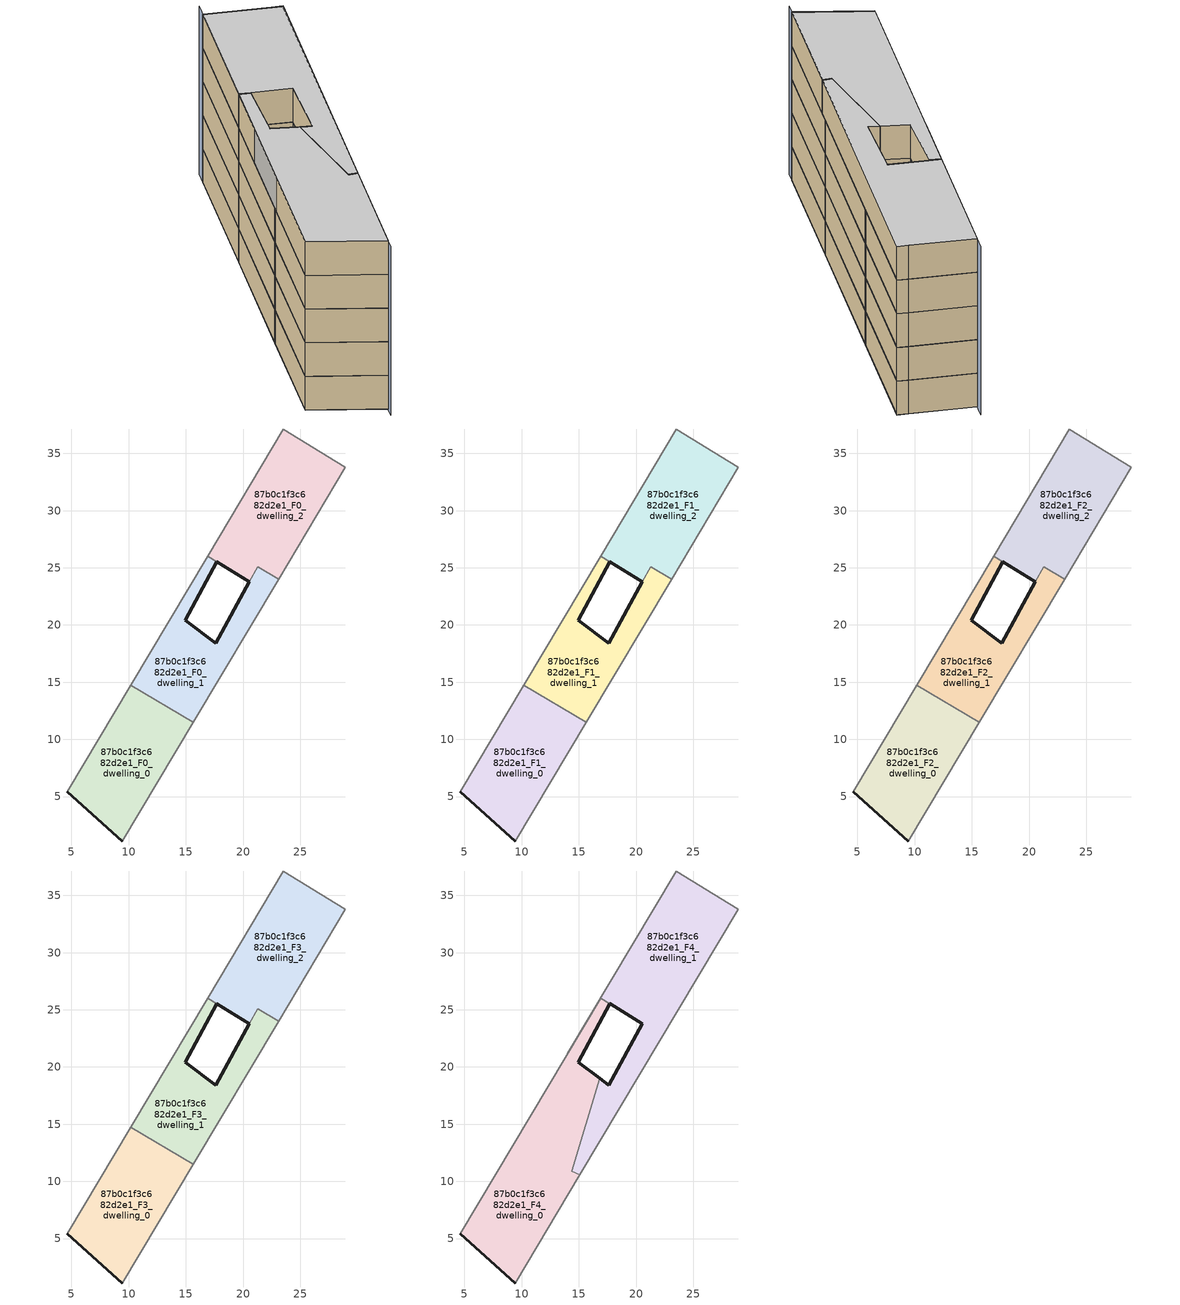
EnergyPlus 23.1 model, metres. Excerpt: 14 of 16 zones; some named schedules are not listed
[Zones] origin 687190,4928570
87b0c1f3c682d2e1_F0_dwelling_0
 floor ground (EU_floor_Construction): 9.44,1.12 15.63,11.49 10.18,14.75 4.62,5.42 z0
 wall outside (EU_wall_Construction): 9.44,1.12 4.62,5.42 z0:3
 wall adiabatic (EU_wall_Construction): 4.62,5.42 10.18,14.75 / 15.63,11.49 9.44,1.12 z0:3
 wall to 87b0c1f3c682d2e1_F0_dwelling_1 (EU_wall_Construction): 10.18,14.75 15.63,11.49 z0:3
87b0c1f3c682d2e1_F0_dwelling_1
 floor ground (EU_floor_Construction): 15.63,11.49 23.1,24.01 21.29,25.09 20.56,23.77 17.6,18.42 14.95,20.42 17.71,25.52 16.9,26.02 10.18,14.75 z0
 wall outside (EU_wall_Construction): 17.71,25.52 14.95,20.42 17.6,18.42 20.56,23.77 z0:3; 20.56,23.78,3 20.56,23.77,0 20.56,23.78,0
 wall adiabatic (EU_wall_Construction): 23.1,24.01 15.63,11.49 / 10.18,14.75 16.9,26.02 z0:3
 wall to 87b0c1f3c682d2e1_F0_dwelling_2 (EU_wall_Construction): 20.56,23.78 21.29,25.09 23.1,24.01 / 16.9,26.02 17.71,25.52 z0:3
87b0c1f3c682d2e1_F0_dwelling_2
 floor ground (EU_floor_Construction): 23.1,24.01 28.94,33.79 28.15,34.28 23.52,37.13 16.9,26.02 20.56,23.78 21.29,25.09 z0
 wall outside (EU_wall_Construction): 20.56,23.78 17.71,25.52 z0:3
 wall adiabatic (EU_wall_Construction): 16.9,26.02 23.52,37.13 28.15,34.28 28.94,33.79 23.1,24.01 z0:3
87b0c1f3c682d2e1_F1_dwelling_0
 floor to 87b0c1f3c682d2e1_F0_dwelling_0 (EU_floor_Construction): 9.44,1.12 15.63,11.49 10.18,14.75 4.62,5.42 z3
 wall outside (EU_wall_Construction): 9.44,1.12 4.62,5.42 z3:6
 wall adiabatic (EU_wall_Construction): 4.62,5.42 10.18,14.75 / 15.63,11.49 9.44,1.12 z3:6
 wall to 87b0c1f3c682d2e1_F1_dwelling_1 (EU_wall_Construction): 10.18,14.75 15.63,11.49 z3:6
87b0c1f3c682d2e1_F1_dwelling_1
 floor to 87b0c1f3c682d2e1_F0_dwelling_1 (EU_floor_Construction): 15.63,11.49 23.1,24.01 21.29,25.09 20.56,23.78 17.6,18.42 14.95,20.42 17.71,25.52 16.9,26.02 10.18,14.75 z3
 wall outside (EU_wall_Construction): 17.71,25.52 14.95,20.42 17.6,18.42 20.56,23.77 z3:6; 20.56,23.78,6 20.56,23.77,3 20.56,23.78,3
 wall adiabatic (EU_wall_Construction): 23.1,24.01 15.63,11.49 / 10.18,14.75 16.9,26.02 z3:6
 wall to 87b0c1f3c682d2e1_F1_dwelling_2 (EU_wall_Construction): 20.56,23.78 21.29,25.09 23.1,24.01 / 16.9,26.02 17.71,25.52 z3:6
87b0c1f3c682d2e1_F1_dwelling_2
 floor to 87b0c1f3c682d2e1_F0_dwelling_2 (EU_floor_Construction): 23.1,24.01 28.94,33.79 28.15,34.28 23.52,37.13 16.9,26.02 20.56,23.78 21.29,25.09 z3
 wall outside (EU_wall_Construction): 20.56,23.78 17.71,25.52 z3:6
 wall adiabatic (EU_wall_Construction): 16.9,26.02 23.52,37.13 28.15,34.28 28.94,33.79 23.1,24.01 z3:6
87b0c1f3c682d2e1_F2_dwelling_0
 floor to 87b0c1f3c682d2e1_F1_dwelling_0 (EU_floor_Construction): 9.44,1.12 15.63,11.49 10.18,14.75 4.62,5.42 z6
 wall outside (EU_wall_Construction): 9.44,1.12 4.62,5.42 z6:9
 wall adiabatic (EU_wall_Construction): 4.62,5.42 10.18,14.75 / 15.63,11.49 9.44,1.12 z6:9
 wall to 87b0c1f3c682d2e1_F2_dwelling_1 (EU_wall_Construction): 10.18,14.75 15.63,11.49 z6:9
87b0c1f3c682d2e1_F2_dwelling_1
 floor to 87b0c1f3c682d2e1_F1_dwelling_1 (EU_floor_Construction): 15.63,11.49 23.1,24.01 21.29,25.09 20.56,23.78 17.6,18.42 14.95,20.42 17.71,25.52 16.9,26.02 10.18,14.75 z6
 wall outside (EU_wall_Construction): 17.71,25.52 14.95,20.42 17.6,18.42 20.56,23.77 z6:9; 20.56,23.78,9 20.56,23.77,6 20.56,23.78,6
 wall adiabatic (EU_wall_Construction): 23.1,24.01 15.63,11.49 / 10.18,14.75 16.9,26.02 z6:9
 wall to 87b0c1f3c682d2e1_F2_dwelling_2 (EU_wall_Construction): 20.56,23.78 21.29,25.09 23.1,24.01 / 16.9,26.02 17.71,25.52 z6:9
87b0c1f3c682d2e1_F2_dwelling_2
 floor to 87b0c1f3c682d2e1_F1_dwelling_2 (EU_floor_Construction): 23.1,24.01 28.94,33.79 28.15,34.28 23.52,37.13 16.9,26.02 20.56,23.78 21.29,25.09 z6
 wall outside (EU_wall_Construction): 20.56,23.78 17.71,25.52 z6:9
 wall adiabatic (EU_wall_Construction): 16.9,26.02 23.52,37.13 28.15,34.28 28.94,33.79 23.1,24.01 z6:9
87b0c1f3c682d2e1_F3_dwelling_0
 floor to 87b0c1f3c682d2e1_F2_dwelling_0 (EU_floor_Construction): 9.44,1.12 15.63,11.49 10.18,14.75 4.62,5.42 z9
 wall outside (EU_wall_Construction): 9.44,1.12 4.62,5.42 z9:12
 wall adiabatic (EU_wall_Construction): 4.62,5.42 10.18,14.75 / 15.63,11.49 9.44,1.12 z9:12
 wall to 87b0c1f3c682d2e1_F3_dwelling_1 (EU_wall_Construction): 10.18,14.75 15.63,11.49 z9:12
 roof outside (EU_roof_Construction): 14.72,12.04 14.38,10.89 15.09,10.58 9.44,1.12 4.62,5.42 10.18,14.75 z12
87b0c1f3c682d2e1_F3_dwelling_1
 floor to 87b0c1f3c682d2e1_F2_dwelling_1 (EU_floor_Construction): 15.63,11.49 23.1,24.01 21.29,25.09 20.56,23.78 17.6,18.42 14.95,20.42 17.71,25.52 16.9,26.02 10.18,14.75 z9
 wall outside (EU_wall_Construction): 17.71,25.52 14.95,20.42 17.6,18.42 20.56,23.77 z9:12; 20.56,23.78,12 20.56,23.77,9 20.56,23.78,9
 wall adiabatic (EU_wall_Construction): 23.1,24.01 15.63,11.49 / 10.18,14.75 16.9,26.02 z9:12
 wall to 87b0c1f3c682d2e1_F3_dwelling_2 (EU_wall_Construction): 20.56,23.78 21.29,25.09 23.1,24.01 / 16.9,26.02 17.71,25.52 z9:12
 roof outside (EU_roof_Construction): 17.71,25.52 14.95,20.42 16.81,19.01 14.72,12.04 10.18,14.75 16.9,26.01 z12; 16.9,26.01 10.18,14.75 13.99,21.13 z12; 16.9,26.02 13.99,21.13 13.99,21.14 z12
87b0c1f3c682d2e1_F3_dwelling_2
 floor to 87b0c1f3c682d2e1_F2_dwelling_2 (EU_floor_Construction): 23.1,24.01 28.94,33.79 28.15,34.28 23.52,37.13 16.9,26.02 20.56,23.78 21.29,25.09 z9
 wall outside (EU_wall_Construction): 20.56,23.78 17.71,25.52 z9:12
 wall adiabatic (EU_wall_Construction): 16.9,26.02 23.52,37.13 28.15,34.28 28.94,33.79 23.1,24.01 z9:12
87b0c1f3c682d2e1_F4_dwelling_0
 floor outside (EU_floor_Construction): 14.72,12.04 14.38,10.89 15.09,10.58 9.44,1.12 4.62,5.42 10.18,14.75 z12; 17.71,25.52 14.95,20.42 16.81,19.01 14.72,12.04 10.18,14.75 16.9,26.01 z12
 wall outside (EU_wall_Construction): 9.44,1.12 4.62,5.42 / 17.71,25.52 14.95,20.42 16.81,19.01 z12:15
 wall adiabatic (EU_wall_Construction): 4.62,5.42 16.9,26.01 / 15.09,10.58 9.44,1.12 z12:15
 wall to 87b0c1f3c682d2e1_F4_dwelling_1 (EU_wall_Construction): 16.9,26.01 17.71,25.52 / 16.81,19.01 14.38,10.89 15.09,10.58 z12:15
 ceiling to 87b0c1f3c682d2e1_F5_dwelling_0 (EU_floor_Construction): 17.71,25.52 14.95,20.42 16.81,19.01 14.38,10.89 15.09,10.58 9.44,1.12 4.62,5.42 16.9,26.01 z15
87b0c1f3c682d2e1_F4_dwelling_1
 floor outside (EU_floor_Construction): 13.99,21.13 16.9,26.01 16.9,26.02 z12
 floor to 87b0c1f3c682d2e1_F3_dwelling_0 (EU_floor_Construction): 15.63,11.49 14.72,12.04 14.38,10.89 z12; 15.09,10.58 15.63,11.49 14.38,10.89 z12
 floor to 87b0c1f3c682d2e1_F3_dwelling_1 (EU_floor_Construction): 15.63,11.49 23.1,24.01 21.29,25.09 20.56,23.77 17.6,18.42 16.81,19.01 14.72,12.04 z12
 floor to 87b0c1f3c682d2e1_F3_dwelling_2 (EU_floor_Construction): 23.1,24.01 28.94,33.79 28.15,34.28 23.52,37.13 16.9,26.02 17.71,25.52 17.72,25.52 20.56,23.78 21.29,25.09 z12
 wall outside (EU_wall_Construction): 16.81,19.01 17.6,18.42 20.56,23.78 17.72,25.52 17.71,25.52 z12:15
 wall adiabatic (EU_wall_Construction): 16.9,26.01 13.99,21.13 / 13.99,21.14 23.52,37.13 28.15,34.28 28.94,33.79 15.09,10.58 z12:15; 13.99,21.14,15 13.99,21.13,12 13.99,21.14,12
 ceiling to 87b0c1f3c682d2e1_F5_dwelling_1 (EU_floor_Construction): 28.15,34.28 28.94,33.79 15.09,10.58 14.38,10.89 16.81,19.01 17.6,18.42 20.56,23.78 17.72,25.52 17.71,25.52 16.9,26.01 13.99,21.13 13.99,21.14 23.52,37.13 z15
shading: 8.95,0.3 28.88,33.83 / 24.18,38.24 4.62,5.41 z0:15
[Building]
EU S2 Campaign: North Axis=0; Terrain=City; Solar Distribution=FullExterior
[Site:Location]
Bologna: Latitude=44.5; Longitude=11.25; Time Zone=1; Elevation=37
[SizingPeriod:WeatherFileDays]
AnnualSizingPeriod: Begin Month=1; Begin Day of Month=1; End Month=12; End Day of Month=31; Day of Week for Start Day=Monday; Use Weather File Daylight Saving Period=No; Use Weather File Rain and Snow Indicators=No
[MATERIAL]
EU_InternalMass_Material: Roughness=MediumRough; Thickness=0.1; Conductivity=1; Density=1800; Specific Heat=900; Thermal Absorptance=0.9; Solar Absorptance=0.7; Visible Absorptance=0.7
[MATERIAL:NOMASS] Roughness=MediumRough; Thermal Absorptance=0.9; Solar Absorptance=0.7; Visible Absorptance=0.7
Name | Thermal Resistance
EU_wall_NoMass | 0.905828
EU_roof_NoMass | 0.37593
EU_floor_NoMass | 0.67114
[CONSTRUCTION]
EU_wall_Construction: EU_wall_NoMass
EU_roof_Construction: EU_roof_NoMass
EU_floor_Construction: EU_floor_NoMass
EU_InternalMass_Construction: EU_InternalMass_Material
[ZONE] Type=1; Multiplier=1; Ceiling Height=autocalculate; Floor Area=autocalculate; Part of Total Floor Area=Yes
Name | Volume
87b0c1f3c682d2e1_F0_dwelling_0 | 218.4375
87b0c1f3c682d2e1_F1_dwelling_0; 87b0c1f3c682d2e1_F2_dwelling_0; 87b0c1f3c682d2e1_F3_dwelling_0 | 218.438
87b0c1f3c682d2e1_F4_dwelling_0 | 328.807
87b0c1f3c682d2e1_F0_dwelling_1 | 199.555
87b0c1f3c682d2e1_F1_dwelling_1; 87b0c1f3c682d2e1_F2_dwelling_1; 87b0c1f3c682d2e1_F3_dwelling_1 | 199.562
87b0c1f3c682d2e1_F4_dwelling_1 | 326.332
87b0c1f3c682d2e1_F0_dwelling_2 | 237.301
87b0c1f3c682d2e1_F1_dwelling_2; 87b0c1f3c682d2e1_F2_dwelling_2; 87b0c1f3c682d2e1_F3_dwelling_2 | 237.302
[INTERNALMASS] Construction=EU_InternalMass_Construction
Name | Zone or ZoneList | Surface Area
87b0c1f3c682d2e1_F0_dwelling_0_EU_InternalMass | 87b0c1f3c682d2e1_F0_dwelling_0 | 72.8127
87b0c1f3c682d2e1_F0_dwelling_1_EU_InternalMass | 87b0c1f3c682d2e1_F0_dwelling_1 | 66.5226
87b0c1f3c682d2e1_F0_dwelling_2_EU_InternalMass | 87b0c1f3c682d2e1_F0_dwelling_2 | 79.1047
87b0c1f3c682d2e1_F1_dwelling_0_EU_InternalMass | 87b0c1f3c682d2e1_F1_dwelling_0 | 72.8127
87b0c1f3c682d2e1_F1_dwelling_1_EU_InternalMass | 87b0c1f3c682d2e1_F1_dwelling_1 | 66.5226
87b0c1f3c682d2e1_F1_dwelling_2_EU_InternalMass | 87b0c1f3c682d2e1_F1_dwelling_2 | 79.1047
87b0c1f3c682d2e1_F2_dwelling_0_EU_InternalMass | 87b0c1f3c682d2e1_F2_dwelling_0 | 72.8127
87b0c1f3c682d2e1_F2_dwelling_1_EU_InternalMass | 87b0c1f3c682d2e1_F2_dwelling_1 | 66.5226
87b0c1f3c682d2e1_F2_dwelling_2_EU_InternalMass | 87b0c1f3c682d2e1_F2_dwelling_2 | 79.1047
87b0c1f3c682d2e1_F3_dwelling_0_EU_InternalMass | 87b0c1f3c682d2e1_F3_dwelling_0 | 72.8127
87b0c1f3c682d2e1_F3_dwelling_1_EU_InternalMass | 87b0c1f3c682d2e1_F3_dwelling_1 | 66.5226
87b0c1f3c682d2e1_F3_dwelling_2_EU_InternalMass | 87b0c1f3c682d2e1_F3_dwelling_2 | 79.1047
87b0c1f3c682d2e1_F4_dwelling_0_EU_InternalMass | 87b0c1f3c682d2e1_F4_dwelling_0 | 109.653
87b0c1f3c682d2e1_F4_dwelling_1_EU_InternalMass | 87b0c1f3c682d2e1_F4_dwelling_1 | 108.81
[OTHEREQUIPMENT] Fuel Type=Electricity; Design Level Calculation Method=Watts/Area; Power per Zone Floor Area=1; Fraction Latent=0; Fraction Radiant=0; Fraction Lost=0; Carbon Dioxide Generation Rate=0; EndUse Subcategory=EU_Step8_InternalGains
Name | Zone or ZoneList or Space or SpaceList | Schedule
EU_Step8_InternalGain_87b0c1f3c682d2e1_F0_dwelling_0_f000 | 87b0c1f3c682d2e1_F0_dwelling_0 | EU_Step8_GainSchedule_87b0c1f3c682d2e1_F0_dwelling_0_f000
EU_Step8_InternalGain_87b0c1f3c682d2e1_F0_dwelling_1_f000 | 87b0c1f3c682d2e1_F0_dwelling_1 | EU_Step8_GainSchedule_87b0c1f3c682d2e1_F0_dwelling_1_f000
EU_Step8_InternalGain_87b0c1f3c682d2e1_F0_dwelling_2_f000 | 87b0c1f3c682d2e1_F0_dwelling_2 | EU_Step8_GainSchedule_87b0c1f3c682d2e1_F0_dwelling_2_f000
EU_Step8_InternalGain_87b0c1f3c682d2e1_F1_dwelling_0_f000 | 87b0c1f3c682d2e1_F1_dwelling_0 | EU_Step8_GainSchedule_87b0c1f3c682d2e1_F1_dwelling_0_f000
EU_Step8_InternalGain_87b0c1f3c682d2e1_F1_dwelling_1_f000 | 87b0c1f3c682d2e1_F1_dwelling_1 | EU_Step8_GainSchedule_87b0c1f3c682d2e1_F1_dwelling_1_f000
EU_Step8_InternalGain_87b0c1f3c682d2e1_F1_dwelling_2_f000 | 87b0c1f3c682d2e1_F1_dwelling_2 | EU_Step8_GainSchedule_87b0c1f3c682d2e1_F1_dwelling_2_f000
EU_Step8_InternalGain_87b0c1f3c682d2e1_F2_dwelling_0_f000 | 87b0c1f3c682d2e1_F2_dwelling_0 | EU_Step8_GainSchedule_87b0c1f3c682d2e1_F2_dwelling_0_f000
EU_Step8_InternalGain_87b0c1f3c682d2e1_F2_dwelling_1_f000 | 87b0c1f3c682d2e1_F2_dwelling_1 | EU_Step8_GainSchedule_87b0c1f3c682d2e1_F2_dwelling_1_f000
EU_Step8_InternalGain_87b0c1f3c682d2e1_F2_dwelling_2_f000 | 87b0c1f3c682d2e1_F2_dwelling_2 | EU_Step8_GainSchedule_87b0c1f3c682d2e1_F2_dwelling_2_f000
EU_Step8_InternalGain_87b0c1f3c682d2e1_F3_dwelling_0_f000 | 87b0c1f3c682d2e1_F3_dwelling_0 | EU_Step8_GainSchedule_87b0c1f3c682d2e1_F3_dwelling_0_f000
EU_Step8_InternalGain_87b0c1f3c682d2e1_F3_dwelling_1_f000 | 87b0c1f3c682d2e1_F3_dwelling_1 | EU_Step8_GainSchedule_87b0c1f3c682d2e1_F3_dwelling_1_f000
EU_Step8_InternalGain_87b0c1f3c682d2e1_F3_dwelling_2_f000 | 87b0c1f3c682d2e1_F3_dwelling_2 | EU_Step8_GainSchedule_87b0c1f3c682d2e1_F3_dwelling_2_f000
EU_Step8_InternalGain_87b0c1f3c682d2e1_F4_dwelling_0_f000 | 87b0c1f3c682d2e1_F4_dwelling_0 | EU_Step8_GainSchedule_87b0c1f3c682d2e1_F4_dwelling_0_f000
EU_Step8_InternalGain_87b0c1f3c682d2e1_F4_dwelling_1_f000 | 87b0c1f3c682d2e1_F4_dwelling_1 | EU_Step8_GainSchedule_87b0c1f3c682d2e1_F4_dwelling_1_f000
[ZONEVENTILATION:DESIGNFLOWRATE] Schedule=EU_AlwaysOn; Design Flow Rate Calculation Method=AirChanges/Hour; Air Changes per Hour=0.73129; Ventilation Type=Natural; Fan Pressure Rise=0; Fan Total Efficiency=1; Constant Term Coefficient=1; Temperature Term Coefficient=0; Velocity Term Coefficient=0; Velocity Squared Term Coefficient=0; Minimum Indoor Temperature=-100; Maximum Indoor Temperature=100; Delta Temperature=-100; Minimum Outdoor Temperature=-100; Maximum Outdoor Temperature=100; Maximum Wind Speed=40
Name | Zone or ZoneList or Space or SpaceList
EU_ConstantAir_87b0c1f3c682d2e1_F0_dwelling_0 | 87b0c1f3c682d2e1_F0_dwelling_0
EU_ConstantAir_87b0c1f3c682d2e1_F0_dwelling_1 | 87b0c1f3c682d2e1_F0_dwelling_1
EU_ConstantAir_87b0c1f3c682d2e1_F0_dwelling_2 | 87b0c1f3c682d2e1_F0_dwelling_2
EU_ConstantAir_87b0c1f3c682d2e1_F1_dwelling_0 | 87b0c1f3c682d2e1_F1_dwelling_0
EU_ConstantAir_87b0c1f3c682d2e1_F1_dwelling_1 | 87b0c1f3c682d2e1_F1_dwelling_1
EU_ConstantAir_87b0c1f3c682d2e1_F1_dwelling_2 | 87b0c1f3c682d2e1_F1_dwelling_2
EU_ConstantAir_87b0c1f3c682d2e1_F2_dwelling_0 | 87b0c1f3c682d2e1_F2_dwelling_0
EU_ConstantAir_87b0c1f3c682d2e1_F2_dwelling_1 | 87b0c1f3c682d2e1_F2_dwelling_1
EU_ConstantAir_87b0c1f3c682d2e1_F2_dwelling_2 | 87b0c1f3c682d2e1_F2_dwelling_2
EU_ConstantAir_87b0c1f3c682d2e1_F3_dwelling_0 | 87b0c1f3c682d2e1_F3_dwelling_0
EU_ConstantAir_87b0c1f3c682d2e1_F3_dwelling_1 | 87b0c1f3c682d2e1_F3_dwelling_1
EU_ConstantAir_87b0c1f3c682d2e1_F3_dwelling_2 | 87b0c1f3c682d2e1_F3_dwelling_2
EU_ConstantAir_87b0c1f3c682d2e1_F4_dwelling_0 | 87b0c1f3c682d2e1_F4_dwelling_0
EU_ConstantAir_87b0c1f3c682d2e1_F4_dwelling_1 | 87b0c1f3c682d2e1_F4_dwelling_1
[HVACTEMPLATE:THERMOSTAT] Constant Heating Setpoint=20; Constant Cooling Setpoint=50
EU_HeatOnly_87b0c1f3c682d2e1_F0_dwelling_0; EU_HeatOnly_87b0c1f3c682d2e1_F0_dwelling_1; EU_HeatOnly_87b0c1f3c682d2e1_F0_dwelling_2; EU_HeatOnly_87b0c1f3c682d2e1_F1_dwelling_0; EU_HeatOnly_87b0c1f3c682d2e1_F1_dwelling_1; EU_HeatOnly_87b0c1f3c682d2e1_F1_dwelling_2; EU_HeatOnly_87b0c1f3c682d2e1_F2_dwelling_0; EU_HeatOnly_87b0c1f3c682d2e1_F2_dwelling_1; EU_HeatOnly_87b0c1f3c682d2e1_F2_dwelling_2; EU_HeatOnly_87b0c1f3c682d2e1_F3_dwelling_0; EU_HeatOnly_87b0c1f3c682d2e1_F3_dwelling_1; EU_HeatOnly_87b0c1f3c682d2e1_F3_dwelling_2; EU_HeatOnly_87b0c1f3c682d2e1_F4_dwelling_0; EU_HeatOnly_87b0c1f3c682d2e1_F4_dwelling_1; EU_HeatOnly_87b0c1f3c682d2e1_F5_dwelling_0; EU_HeatOnly_87b0c1f3c682d2e1_F5_dwelling_1
[HVACTEMPLATE:ZONE:IDEALLOADSAIRSYSTEM] System Availability Schedule=EU_AlwaysOn; Maximum Heating Supply Air Temperature=50; Minimum Cooling Supply Air Temperature=13; Maximum Heating Supply Air Humidity Ratio=0.0156; Minimum Cooling Supply Air Humidity Ratio=0.0077; Heating Limit=NoLimit; Cooling Limit=NoLimit; Heating Availability Schedule=EU_AlwaysOn; Cooling Availability Schedule=EU_CoolingOff; Dehumidification Control Type=ConstantSensibleHeatRatio; Cooling Sensible Heat Ratio=0.7; Dehumidification Setpoint=60; Humidification Control Type=None; Humidification Setpoint=30; Outdoor Air Method=None; Outdoor Air Flow Rate per Person=0.00944; Outdoor Air Flow Rate per Zone Floor Area=0; Outdoor Air Flow Rate per Zone=0; Demand Controlled Ventilation Type=None; Outdoor Air Economizer Type=NoEconomizer; Heat Recovery Type=None; Sensible Heat Recovery Effectiveness=0.7; Latent Heat Recovery Effectiveness=0.65
Name | Template Thermostat
87b0c1f3c682d2e1_F0_dwelling_0 | EU_HeatOnly_87b0c1f3c682d2e1_F0_dwelling_0
87b0c1f3c682d2e1_F0_dwelling_1 | EU_HeatOnly_87b0c1f3c682d2e1_F0_dwelling_1
87b0c1f3c682d2e1_F0_dwelling_2 | EU_HeatOnly_87b0c1f3c682d2e1_F0_dwelling_2
87b0c1f3c682d2e1_F1_dwelling_0 | EU_HeatOnly_87b0c1f3c682d2e1_F1_dwelling_0
87b0c1f3c682d2e1_F1_dwelling_1 | EU_HeatOnly_87b0c1f3c682d2e1_F1_dwelling_1
